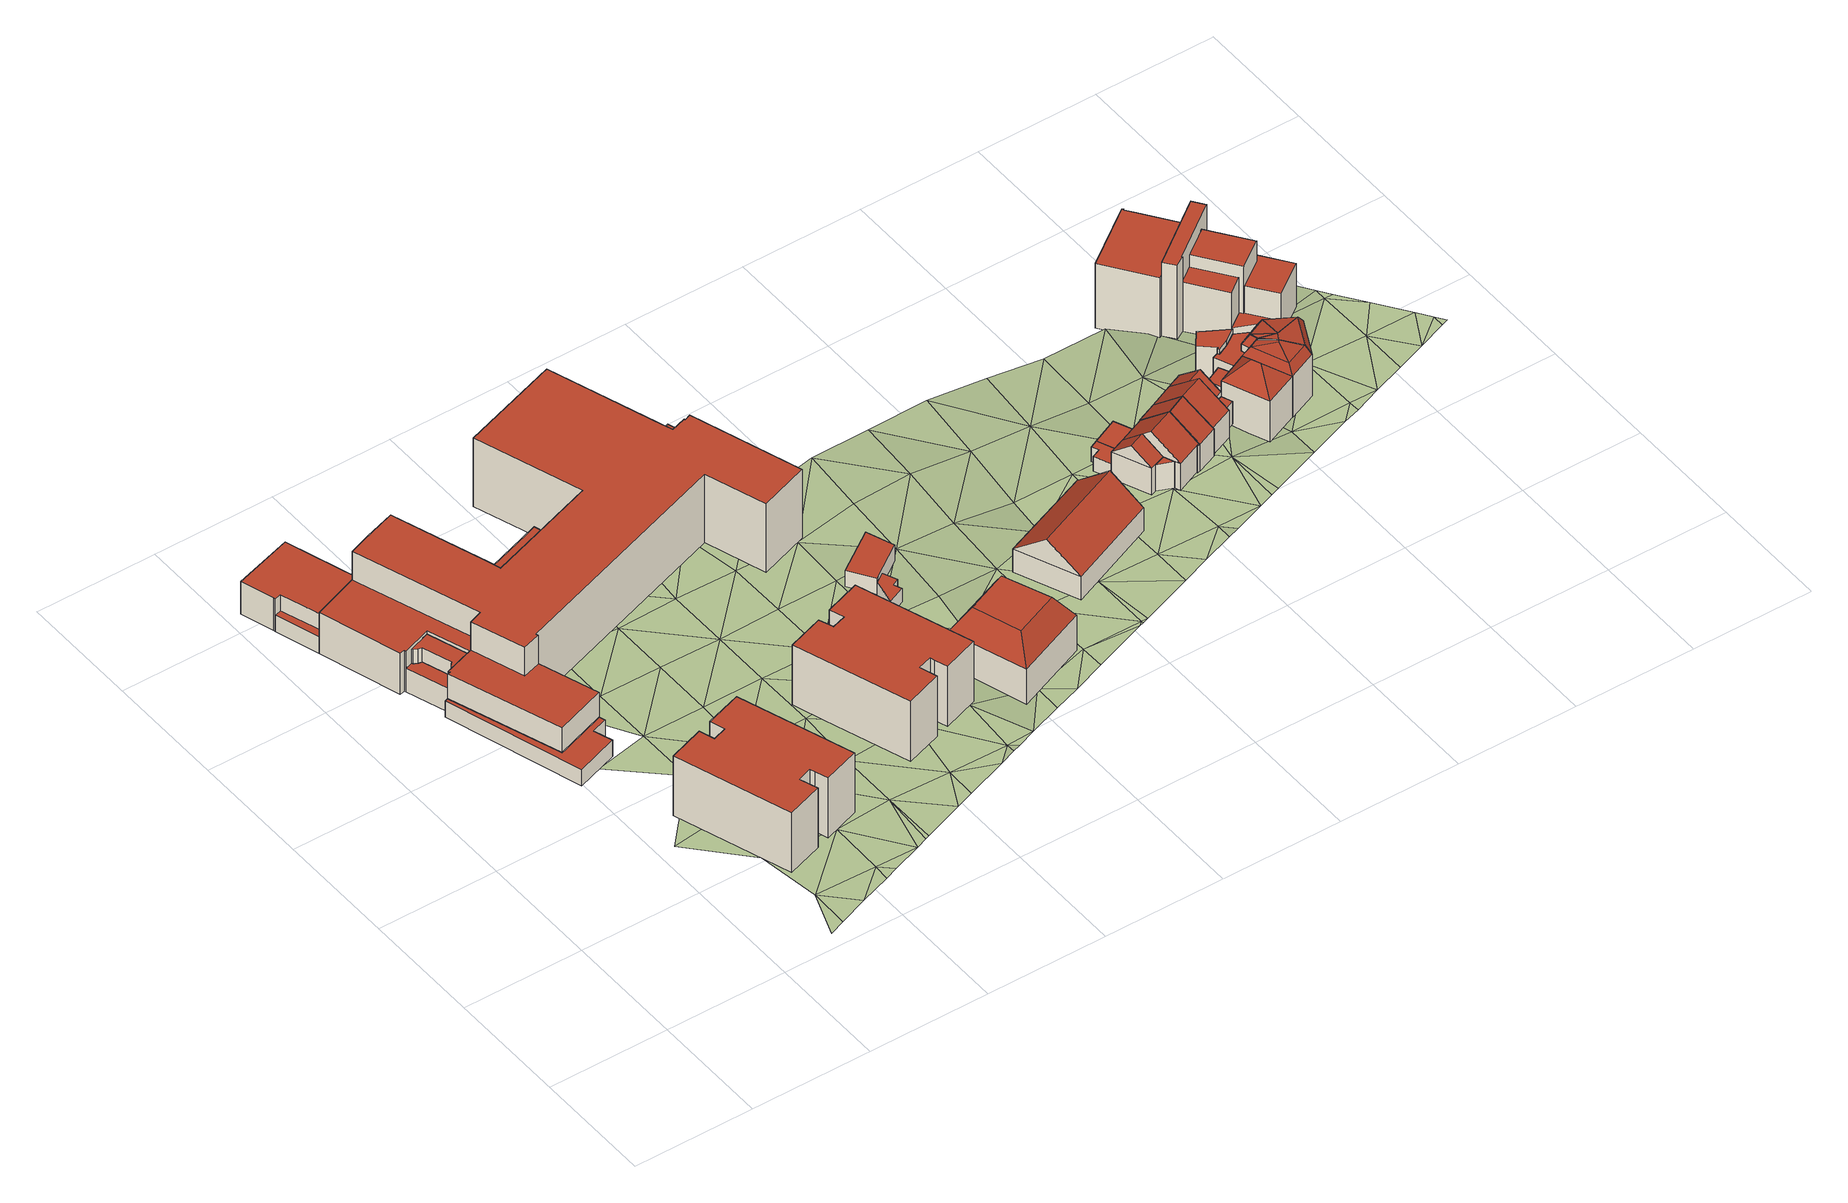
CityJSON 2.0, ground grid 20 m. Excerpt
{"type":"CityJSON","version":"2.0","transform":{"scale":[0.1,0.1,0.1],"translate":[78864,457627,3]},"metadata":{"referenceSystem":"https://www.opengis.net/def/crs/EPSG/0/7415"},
"CityObjects":{
"building1":{"type":"Building","attributes":{"roofType":"1000","RelativeEavesHeight":11.12,"RelativeRidgeHeight":11.12,"AbsoluteEavesHeight":17.28,"AbsoluteRidgeHeight":17.28,"validity":"0"},"geometry":[{"type":"Solid","lod":"2","boundaries":[[[[0,1,2,3]],[[1,4,5,2]],[[4,6,7,5]],[[6,8,9,7]],[[8,10,11,9]],[[10,12,13,11]],[[12,14,15,13]],[[14,16,17,15]],[[16,18,19,17]],[[18,20,21,19]],[[20,22,23,21]],[[22,24,25,23]],[[24,0,3,25]],[[24,22,20,18,16,14,12,10,8,6,4,1,0]],[[3,2,5,7,9,11,13,15,17,19,21,23,25]]]],"semantics":{"surfaces":[{"type":"WallSurface"},{"type":"RoofSurface","Direction":0,"Slope":90},{"type":"GroundSurface"}],"values":[[0,0,0,0,0,0,0,0,0,0,0,0,0,1,2]]}}]},
"building2":{"type":"Building","attributes":{"validity":"0"},"children":["building2-1","building2-2","building2-3","building2-4","building2-5","building2-6","building2-7","building2-8","building2-9","building2-10"]},
"building2-1":{"type":"BuildingPart","attributes":{"roofType":"1000","RelativeEavesHeight":4.4,"RelativeRidgeHeight":4.4,"AbsoluteEavesHeight":10.72,"AbsoluteRidgeHeight":10.72,"validity":"0"},"parents":["building2"],"geometry":[{"type":"Solid","lod":"2","boundaries":[[[[26,27,28,29]],[[27,30,31,28]],[[30,32,33,31]],[[32,34,35,33]],[[34,36,37,35]],[[36,38,39,37]],[[38,40,41,39]],[[40,42,43,41]],[[42,44,45,43]],[[44,26,29,45]],[[44,42,40,38,36,34,32,30,27,26]],[[29,28,31,33,35,37,39,41,43,45]]]],"semantics":{"surfaces":[{"type":"WallSurface"},{"type":"RoofSurface","Direction":180,"Slope":90},{"type":"GroundSurface"}],"values":[[0,0,0,0,0,0,0,0,0,0,1,2]]}}]},
"building2-2":{"type":"BuildingPart","attributes":{"roofType":"1000","RelativeEavesHeight":10.28,"RelativeRidgeHeight":10.28,"AbsoluteEavesHeight":16.72,"AbsoluteRidgeHeight":16.72,"validity":"0"},"parents":["building2"],"geometry":[{"type":"Solid","lod":"2","boundaries":[[[[46,47,48,49]],[[47,50,51,48]],[[50,52,53,51]],[[52,46,49,53]],[[52,50,47,46]],[[49,48,51,53]]]],"semantics":{"surfaces":[{"type":"WallSurface"},{"type":"RoofSurface","Direction":180,"Slope":90},{"type":"GroundSurface"}],"values":[[0,0,0,0,1,2]]}}]},
"building2-3":{"type":"BuildingPart","attributes":{"roofType":"1000","RelativeEavesHeight":12.74,"RelativeRidgeHeight":12.74,"AbsoluteEavesHeight":19.12,"AbsoluteRidgeHeight":19.12,"validity":"0"},"parents":["building2"],"geometry":[{"type":"Solid","lod":"2","boundaries":[[[[54,55,56,57]],[[55,58,59,56]],[[58,60,61,59]],[[60,62,63,61]],[[62,64,65,63]],[[64,66,67,65]],[[66,68,69,67]],[[68,70,48,69]],[[70,71,49,48]],[[71,72,53,49]],[[72,73,74,53]],[[73,75,76,74]],[[75,77,78,76]],[[77,79,80,78]],[[79,81,82,80]],[[81,83,84,82]],[[83,85,86,84]],[[85,87,88,86]],[[87,89,90,88]],[[89,91,92,90]],[[91,93,94,92]],[[93,54,57,94]],[[93,91,89,87,85,83,81,79,77,75,73,72,71,70,68,66,64,62,60,58,55,54]],[[57,56,59,61,63,65,67,69,48,49,53,74,76,78,80,82,84,86,88,90,92,94]]]],"semantics":{"surfaces":[{"type":"WallSurface"},{"type":"RoofSurface","Direction":273.58,"Slope":90},{"type":"GroundSurface"}],"values":[[0,0,0,0,0,0,0,0,0,0,0,0,0,0,0,0,0,0,0,0,0,0,1,2]]}}]},
"building2-4":{"type":"BuildingPart","attributes":{"roofType":"1000","RelativeEavesHeight":6,"RelativeRidgeHeight":6,"AbsoluteEavesHeight":12.32,"AbsoluteRidgeHeight":12.32,"validity":"0"},"parents":["building2"],"geometry":[{"type":"Solid","lod":"2","boundaries":[[[[95,96,97,98]],[[96,99,100,97]],[[99,101,102,100]],[[101,103,104,102]],[[103,105,106,104]],[[105,107,108,106]],[[107,109,110,108]],[[109,95,98,110]],[[109,107,105,103,101,99,96,95]],[[98,97,100,102,104,106,108,110]]]],"semantics":{"surfaces":[{"type":"WallSurface"},{"type":"RoofSurface","Direction":0,"Slope":90},{"type":"GroundSurface"}],"values":[[0,0,0,0,0,0,0,0,1,2]]}}]},
"building2-5":{"type":"BuildingPart","attributes":{"roofType":"1000","RelativeEavesHeight":11.41,"RelativeRidgeHeight":11.41,"AbsoluteEavesHeight":17.82,"AbsoluteRidgeHeight":17.82,"validity":"0"},"parents":["building2"],"geometry":[{"type":"Solid","lod":"2","boundaries":[[[[111,112,113,59]],[[112,114,115,113]],[[114,116,117,115]],[[116,118,63,117]],[[118,119,61,63]],[[119,111,59,61]],[[119,118,116,114,112,111]],[[59,113,115,117,63,61]]]],"semantics":{"surfaces":[{"type":"WallSurface"},{"type":"RoofSurface","Direction":75.96,"Slope":90},{"type":"GroundSurface"}],"values":[[0,0,0,0,0,0,1,2]]}}]},
"building2-6":{"type":"BuildingPart","attributes":{"roofType":"1000","RelativeEavesHeight":6.98,"RelativeRidgeHeight":6.98,"AbsoluteEavesHeight":13.32,"AbsoluteRidgeHeight":13.32,"validity":"0"},"parents":["building2"],"geometry":[{"type":"Solid","lod":"2","boundaries":[[[[120,121,41,43]],[[121,122,39,41]],[[122,123,37,39]],[[123,124,35,37]],[[124,125,33,35]],[[125,126,127,33]],[[126,128,129,127]],[[128,130,29,129]],[[130,131,45,29]],[[131,120,43,45]],[[131,130,128,126,125,124,123,122,121,120]],[[43,41,39,37,35,33,127,129,29,45]]]],"semantics":{"surfaces":[{"type":"WallSurface"},{"type":"RoofSurface","Direction":0,"Slope":90},{"type":"GroundSurface"}],"values":[[0,0,0,0,0,0,0,0,0,0,1,2]]}}]},
"building2-7":{"type":"BuildingPart","attributes":{"roofType":"1000","RelativeEavesHeight":3.02,"RelativeRidgeHeight":3.02,"AbsoluteEavesHeight":9.32,"AbsoluteRidgeHeight":9.32,"validity":"0"},"parents":["building2"],"geometry":[{"type":"Solid","lod":"2","boundaries":[[[[132,133,134,135]],[[133,136,137,134]],[[136,138,139,137]],[[138,140,141,139]],[[140,142,143,141]],[[142,144,145,143]],[[144,146,147,145]],[[146,132,135,147]],[[146,144,142,140,138,136,133,132]],[[135,134,137,139,141,143,145,147]]]],"semantics":{"surfaces":[{"type":"WallSurface"},{"type":"RoofSurface","Direction":0,"Slope":90},{"type":"GroundSurface"}],"values":[[0,0,0,0,0,0,0,0,1,2]]}}]},
"building2-8":{"type":"BuildingPart","attributes":{"roofType":"1000","RelativeEavesHeight":7.61,"RelativeRidgeHeight":7.61,"AbsoluteEavesHeight":13.92,"AbsoluteRidgeHeight":13.92,"validity":"0"},"parents":["building2"],"geometry":[{"type":"Solid","lod":"2","boundaries":[[[[148,149,127,129]],[[149,150,31,127]],[[150,151,152,31]],[[151,153,154,152]],[[153,155,156,154]],[[155,157,158,156]],[[157,159,160,158]],[[159,161,162,160]],[[161,163,164,162]],[[163,165,166,164]],[[165,167,134,166]],[[167,168,135,134]],[[168,169,147,135]],[[169,170,171,147]],[[170,172,28,171]],[[172,148,129,28]],[[172,170,169,168,167,165,163,161,159,157,155,153,151,150,149,148]],[[129,127,31,152,154,156,158,160,162,164,166,134,135,147,171,28]]]],"semantics":{"surfaces":[{"type":"WallSurface"},{"type":"RoofSurface","Direction":90,"Slope":90},{"type":"GroundSurface"}],"values":[[0,0,0,0,0,0,0,0,0,0,0,0,0,0,0,0,1,2]]}}]},
"building2-9":{"type":"BuildingPart","attributes":{"roofType":"1000","RelativeEavesHeight":3,"RelativeRidgeHeight":3,"AbsoluteEavesHeight":9.42,"AbsoluteRidgeHeight":9.42,"validity":"0"},"parents":["building2"],"geometry":[{"type":"Solid","lod":"2","boundaries":[[[[173,174,175,176]],[[174,177,57,175]],[[177,178,179,57]],[[178,173,176,179]],[[178,177,174,173]],[[176,175,57,179]]]],"semantics":{"surfaces":[{"type":"WallSurface"},{"type":"RoofSurface","Direction":0,"Slope":90},{"type":"GroundSurface"}],"values":[[0,0,0,0,1,2]]}}]},
"building2-10":{"type":"BuildingPart","attributes":{"roofType":"1000","RelativeEavesHeight":3.1,"RelativeRidgeHeight":3.1,"AbsoluteEavesHeight":9.42,"AbsoluteRidgeHeight":9.42,"validity":"0"},"parents":["building2"],"geometry":[{"type":"Solid","lod":"2","boundaries":[[[[180,181,97,156]],[[181,182,98,97]],[[182,183,110,98]],[[183,180,156,110]],[[183,182,181,180]],[[156,97,98,110]]]],"semantics":{"surfaces":[{"type":"WallSurface"},{"type":"RoofSurface","Direction":90,"Slope":90},{"type":"GroundSurface"}],"values":[[0,0,0,0,1,2]]}}]},
"building3":{"type":"Building","attributes":{"roofType":"1000","RelativeEavesHeight":11.22,"RelativeRidgeHeight":11.22,"AbsoluteEavesHeight":17.05,"AbsoluteRidgeHeight":17.05,"validity":"0"},"geometry":[{"type":"Solid","lod":"2","boundaries":[[[[184,185,186,187]],[[185,188,189,186]],[[188,190,191,189]],[[190,192,193,191]],[[192,194,195,193]],[[194,196,197,195]],[[196,198,199,197]],[[198,200,201,199]],[[200,202,203,201]],[[202,204,205,203]],[[204,206,207,205]],[[206,208,209,207]],[[208,184,187,209]],[[208,206,204,202,200,198,196,194,192,190,188,185,184]],[[187,186,189,191,193,195,197,199,201,203,205,207,209]]]],"semantics":{"surfaces":[{"type":"WallSurface"},{"type":"RoofSurface","Direction":0,"Slope":90},{"type":"GroundSurface"}],"values":[[0,0,0,0,0,0,0,0,0,0,0,0,0,1,2]]}}]},
"building4":{"type":"Building","attributes":{"roofType":"1000","RelativeEavesHeight":2.49,"RelativeRidgeHeight":2.49,"AbsoluteEavesHeight":8.57,"AbsoluteRidgeHeight":8.57,"validity":"0"},"geometry":[{"type":"Solid","lod":"2","boundaries":[[[[210,211,212,213]],[[211,214,215,212]],[[214,216,217,215]],[[216,218,219,217]],[[218,220,221,219]],[[220,210,213,221]],[[220,218,216,214,211,210]],[[213,212,215,217,219,221]]]],"semantics":{"surfaces":[{"type":"WallSurface"},{"type":"RoofSurface","Direction":0,"Slope":90},{"type":"GroundSurface"}],"values":[[0,0,0,0,0,0,1,2]]}}]},
"building5":{"type":"Building","attributes":{"roofType":"1040","RelativeEavesHeight":6.53,"RelativeRidgeHeight":10.47,"AbsoluteEavesHeight":11.73,"AbsoluteRidgeHeight":15.67,"validity":"0"},"geometry":[{"type":"Solid","lod":"2","boundaries":[[[[222,223,224,225]],[[223,226,227,224]],[[226,228,229,227]],[[228,222,225,229]],[[223,222,230,231]],[[226,223,231,232]],[[228,226,232,233]],[[222,228,233,230]],[[232,231,230,233]],[[225,224,227,229]]]],"semantics":{"surfaces":[{"type":"WallSurface"},{"type":"RoofSurface","Direction":157.94,"Slope":32.04},{"type":"RoofSurface","Direction":251.34,"Slope":31.3},{"type":"RoofSurface","Direction":338.25,"Slope":32.05},{"type":"RoofSurface","Direction":68.31,"Slope":31.35},{"type":"RoofSurface","Direction":0,"Slope":90},{"type":"GroundSurface"}],"values":[[0,0,0,0,1,2,3,4,5,6]]}}]},
"building6":{"type":"Building","attributes":{"roofType":"1000","RelativeEavesHeight":3,"RelativeRidgeHeight":3,"AbsoluteEavesHeight":9.41,"AbsoluteRidgeHeight":9.41,"validity":"0"},"geometry":[{"type":"Solid","lod":"2","boundaries":[[[[234,235,236,237]],[[235,238,239,236]],[[238,240,241,239]],[[240,234,237,241]],[[240,238,235,234]],[[237,236,239,241]]]],"semantics":{"surfaces":[{"type":"WallSurface"},{"type":"RoofSurface","Direction":0,"Slope":90},{"type":"GroundSurface"}],"values":[[0,0,0,0,1,2]]}}]},
"building7":{"type":"Building","attributes":{"roofType":"1030","RelativeEavesHeight":4.33,"RelativeRidgeHeight":8.72,"AbsoluteEavesHeight":9.2,"AbsoluteRidgeHeight":13.59,"validity":"0"},"geometry":[{"type":"Solid","lod":"2","boundaries":[[[[242,243,244,245]],[[243,246,247,244]],[[246,248,249,247]],[[248,242,245,249]],[[246,243,250]],[[242,248,251]],[[243,242,251,250]],[[248,246,250,251]],[[245,244,247,249]]]],"semantics":{"surfaces":[{"type":"WallSurface"},{"type":"RoofSurface","Direction":157.56,"Slope":50.95},{"type":"RoofSurface","Direction":338.04,"Slope":50.95},{"type":"GroundSurface"}],"values":[[0,0,0,0,0,0,1,2,3]]}}]},
"building8":{"type":"Building","attributes":{"validity":"0"},"children":["building8-1","building8-2","building8-3","building8-4","building8-5","building8-6","building8-7"]},
"building8-1":{"type":"BuildingPart","attributes":{"roofType":"1010","RelativeEavesHeight":6.86,"RelativeRidgeHeight":8.78,"AbsoluteEavesHeight":11.7,"AbsoluteRidgeHeight":13.62,"validity":"0"},"parents":["building8"],"geometry":[{"type":"Solid","lod":"2","boundaries":[[[[252,253,254,255]],[[253,256,257,254]],[[256,258,259,257]],[[258,252,255,259]],[[258,256,253,252]],[[255,254,257,259]]]],"semantics":{"surfaces":[{"type":"WallSurface"},{"type":"RoofSurface","Direction":156.77,"Slope":52.13},{"type":"GroundSurface"}],"values":[[0,0,0,0,1,2]]}}]},
"building8-2":{"type":"BuildingPart","attributes":{"roofType":"1000","RelativeEavesHeight":4.9,"RelativeRidgeHeight":4.9,"AbsoluteEavesHeight":9.78,"AbsoluteRidgeHeight":9.78,"validity":"0"},"parents":["building8"],"geometry":[{"type":"Solid","lod":"2","boundaries":[[[[260,261,262,263]],[[261,264,265,262]],[[264,260,263,265]],[[264,261,260]],[[263,262,265]]]],"semantics":{"surfaces":[{"type":"WallSurface"},{"type":"RoofSurface","Direction":0,"Slope":90},{"type":"GroundSurface"}],"values":[[0,0,0,1,2]]}}]},
"building8-3":{"type":"BuildingPart","attributes":{"roofType":"1030","RelativeEavesHeight":4.92,"RelativeRidgeHeight":8.77,"AbsoluteEavesHeight":9.78,"AbsoluteRidgeHeight":13.62,"validity":"0"},"parents":["building8"],"geometry":[{"type":"Solid","lod":"2","boundaries":[[[[266,267,268,269]],[[267,270,271,268]],[[270,272,273,271]],[[272,266,269,273]],[[270,267,258]],[[266,272,274]],[[267,266,274,258]],[[272,270,258,274]],[[269,268,271,273]]]],"semantics":{"surfaces":[{"type":"WallSurface"},{"type":"RoofSurface","Direction":337.51,"Slope":50.65},{"type":"RoofSurface","Direction":157.46,"Slope":50.65},{"type":"GroundSurface"}],"values":[[0,0,0,0,0,0,1,2,3]]}}]},
"building8-4":{"type":"BuildingPart","attributes":{"roofType":"1000","RelativeEavesHeight":4.92,"RelativeRidgeHeight":4.92,"AbsoluteEavesHeight":9.78,"AbsoluteRidgeHeight":9.78,"validity":"0"},"parents":["building8"],"geometry":[{"type":"Solid","lod":"2","boundaries":[[[[270,256,275,271]],[[256,276,277,275]],[[276,278,279,277]],[[278,270,271,279]],[[278,276,256,270]],[[271,275,277,279]]]],"semantics":{"surfaces":[{"type":"WallSurface"},{"type":"RoofSurface","Direction":0,"Slope":90},{"type":"GroundSurface"}],"values":[[0,0,0,0,1,2]]}}]},
"building8-5":{"type":"BuildingPart","attributes":{"roofType":"1000","RelativeEavesHeight":2.69,"RelativeRidgeHeight":2.69,"AbsoluteEavesHeight":7.58,"AbsoluteRidgeHeight":7.58,"validity":"0"},"parents":["building8"],"geometry":[{"type":"Solid","lod":"2","boundaries":[[[[280,281,282,283]],[[281,284,285,282]],[[284,286,287,285]],[[286,288,269,287]],[[288,289,290,269]],[[289,280,283,290]],[[289,288,286,284,281,280]],[[283,282,285,287,269,290]]]],"semantics":{"surfaces":[{"type":"WallSurface"},{"type":"RoofSurface","Direction":0,"Slope":90},{"type":"GroundSurface"}],"values":[[0,0,0,0,0,0,1,2]]}}]},
"building8-6":{"type":"BuildingPart","attributes":{"roofType":"1030","RelativeEavesHeight":4.89,"RelativeRidgeHeight":7.63,"AbsoluteEavesHeight":9.78,"AbsoluteRidgeHeight":12.52,"validity":"0"},"parents":["building8"],"geometry":[{"type":"Solid","lod":"2","boundaries":[[[[260,291,292,263]],[[291,293,290,292]],[[293,266,269,290]],[[266,260,263,269]],[[293,291,294]],[[260,266,295]],[[291,260,295,294]],[[266,293,294,295]],[[263,292,290,269]]]],"semantics":{"surfaces":[{"type":"WallSurface"},{"type":"RoofSurface","Direction":158.18,"Slope":50.02},{"type":"RoofSurface","Direction":337.75,"Slope":50.02},{"type":"GroundSurface"}],"values":[[0,0,0,0,0,0,1,2,3]]}}]},
"building8-7":{"type":"BuildingPart","attributes":{"roofType":"1000","RelativeEavesHeight":2.66,"RelativeRidgeHeight":2.66,"AbsoluteEavesHeight":7.58,"AbsoluteRidgeHeight":7.58,"validity":"0"},"parents":["building8"],"geometry":[{"type":"Solid","lod":"2","boundaries":[[[[286,296,297,287]],[[296,298,268,297]],[[298,288,269,268]],[[288,286,287,269]],[[288,298,296,286]],[[287,297,268,269]]]],"semantics":{"surfaces":[{"type":"WallSurface"},{"type":"RoofSurface","Direction":0,"Slope":90},{"type":"GroundSurface"}],"values":[[0,0,0,0,1,2]]}}]},
"building9":{"type":"Building","attributes":{"validity":"0"},"children":["building9-1","building9-2","building9-3","building9-4"]},
"building9-1":{"type":"BuildingPart","attributes":{"roofType":"1030","RelativeEavesHeight":4.93,"RelativeRidgeHeight":8.78,"AbsoluteEavesHeight":9.78,"AbsoluteRidgeHeight":13.62,"validity":"0"},"parents":["building9"],"geometry":[{"type":"Solid","lod":"2","boundaries":[[[[299,300,301,302]],[[300,303,304,301]],[[303,305,306,304]],[[305,299,302,306]],[[303,300,252]],[[299,305,307]],[[300,299,307,252]],[[305,303,252,307]],[[302,301,304,306]]]],"semantics":{"surfaces":[{"type":"WallSurface"},{"type":"RoofSurface","Direction":157.51,"Slope":51.19},{"type":"RoofSurface","Direction":337.02,"Slope":51.19},{"type":"GroundSurface"}],"values":[[0,0,0,0,0,0,1,2,3]]}}]},
"building9-2":{"type":"BuildingPart","attributes":{"roofType":"1010","RelativeEavesHeight":6.79,"RelativeRidgeHeight":8.72,"AbsoluteEavesHeight":11.7,"AbsoluteRidgeHeight":13.62,"validity":"0"},"parents":["building9"],"geometry":[{"type":"Solid","lod":"2","boundaries":[[[[252,258,308,309]],[[258,310,311,308]],[[310,303,312,311]],[[303,252,309,312]],[[303,310,258,252]],[[309,308,311,312]]]],"semantics":{"surfaces":[{"type":"WallSurface"},{"type":"RoofSurface","Direction":336.52,"Slope":51.2},{"type":"GroundSurface"}],"values":[[0,0,0,0,1,2]]}}]},
"building9-3":{"type":"BuildingPart","attributes":{"roofType":"1000","RelativeEavesHeight":4.17,"RelativeRidgeHeight":4.17,"AbsoluteEavesHeight":8.97,"AbsoluteRidgeHeight":8.97,"validity":"0"},"parents":["building9"],"geometry":[{"type":"Solid","lod":"2","boundaries":[[[[313,314,315,316]],[[314,317,318,315]],[[317,319,320,318]],[[319,313,316,320]],[[319,317,314,313]],[[316,315,318,320]]]],"semantics":{"surfaces":[{"type":"WallSurface"},{"type":"RoofSurface","Direction":212.16,"Slope":90},{"type":"GroundSurface"}],"values":[[0,0,0,0,1,2]]}}]},
"building9-4":{"type":"BuildingPart","attributes":{"roofType":"1030","RelativeEavesHeight":4.89,"RelativeRidgeHeight":7.53,"AbsoluteEavesHeight":9.78,"AbsoluteRidgeHeight":12.42,"validity":"0"},"parents":["building9"],"geometry":[{"type":"Solid","lod":"2","boundaries":[[[[305,321,322,323]],[[321,324,325,322]],[[324,326,327,325]],[[326,305,323,327]],[[324,321,328]],[[305,326,329]],[[321,305,329,328]],[[326,324,328,329]],[[323,322,325,327]]]],"semantics":{"surfaces":[{"type":"WallSurface"},{"type":"RoofSurface","Direction":336.74,"Slope":51.87},{"type":"RoofSurface","Direction":156.65,"Slope":51.87},{"type":"GroundSurface"}],"values":[[0,0,0,0,0,0,1,2,3]]}}]},
"building10":{"type":"Building","attributes":{"validity":"0"},"children":["building10-1","building10-2"]},
"building10-1":{"type":"BuildingPart","attributes":{"roofType":"1040","RelativeEavesHeight":7.59,"RelativeRidgeHeight":10.82,"AbsoluteEavesHeight":11.88,"AbsoluteRidgeHeight":15.11,"validity":"0"},"parents":["building10"],"geometry":[{"type":"Solid","lod":"2","boundaries":[[[[330,331,332,333]],[[331,334,335,332]],[[334,336,337,335]],[[336,330,333,337]],[[334,331,338]],[[330,336,339]],[[331,330,339,338]],[[336,334,338,339]],[[333,332,335,337]]]],"semantics":{"surfaces":[{"type":"WallSurface"},{"type":"RoofSurface","Direction":157.43,"Slope":45},{"type":"RoofSurface","Direction":335.67,"Slope":44.98},{"type":"RoofSurface","Direction":67.06,"Slope":42.35},{"type":"RoofSurface","Direction":247.94,"Slope":42.34},{"type":"GroundSurface"}],"values":[[0,0,0,0,1,2,3,4,5]]}}]},
"building10-2":{"type":"BuildingPart","attributes":{"roofType":"1000","RelativeEavesHeight":5.98,"RelativeRidgeHeight":5.98,"AbsoluteEavesHeight":10.79,"AbsoluteRidgeHeight":10.79,"validity":"0"},"parents":["building10"],"geometry":[{"type":"Solid","lod":"2","boundaries":[[[[340,341,342,316]],[[341,343,344,342]],[[343,345,346,344]],[[345,340,316,346]],[[345,343,341,340]],[[316,342,344,346]]]],"semantics":{"surfaces":[{"type":"WallSurface"},{"type":"RoofSurface","Direction":301.19,"Slope":90},{"type":"GroundSurface"}],"values":[[0,0,0,0,1,2]]}}]},
"building11":{"type":"Building","attributes":{"validity":"0"},"children":["building11-1","building11-2","building11-3","building11-4","building11-5","building11-6","building11-7","building11-8","building11-9","building11-10","building11-11","building11-12","building11-13","building11-14"]},
"building11-1":{"type":"BuildingPart","attributes":{"roofType":"1000","RelativeEavesHeight":6.01,"RelativeRidgeHeight":6.01,"AbsoluteEavesHeight":10.65,"AbsoluteRidgeHeight":10.65,"validity":"0"},"parents":["building11"],"geometry":[{"type":"Solid","lod":"2","boundaries":[[[[347,348,349,350]],[[348,351,352,349]],[[351,353,354,352]],[[353,355,356,354]],[[355,357,358,356]],[[357,359,360,358]],[[359,361,362,360]],[[361,363,364,362]],[[363,365,366,364]],[[365,367,368,366]],[[367,347,350,368]],[[367,365,363,361,359,357,355,353,351,348,347]],[[350,349,352,354,356,358,360,362,364,366,368]]]],"semantics":{"surfaces":[{"type":"WallSurface"},{"type":"RoofSurface","Direction":0,"Slope":90},{"type":"GroundSurface"}],"values":[[0,0,0,0,0,0,0,0,0,0,0,1,2]]}}]},
"building11-2":{"type":"BuildingPart","attributes":{"roofType":"1000","RelativeEavesHeight":6.59,"RelativeRidgeHeight":6.59,"AbsoluteEavesHeight":11.46,"AbsoluteRidgeHeight":11.46,"validity":"0"},"parents":["building11"],"geometry":[{"type":"Solid","lod":"2","boundaries":[[[[369,370,371,372]],[[370,373,374,371]],[[373,375,376,374]],[[375,377,378,376]],[[377,379,380,378]],[[379,381,382,380]],[[381,383,384,382]],[[383,369,372,384]],[[383,381,379,377,375,373,370,369]],[[372,371,374,376,378,380,382,384]]]],"semantics":{"surfaces":[{"type":"WallSurface"},{"type":"RoofSurface","Direction":0,"Slope":90},{"type":"GroundSurface"}],"values":[[0,0,0,0,0,0,0,0,1,2]]}}]},
"building11-3":{"type":"BuildingPart","attributes":{"roofType":"1010","RelativeEavesHeight":8.34,"RelativeRidgeHeight":8.86,"AbsoluteEavesHeight":12.93,"AbsoluteRidgeHeight":13.46,"validity":"0"},"parents":["building11"],"geometry":[{"type":"Solid","lod":"2","boundaries":[[[[385,386,387,358]],[[386,388,389,387]],[[388,385,358,389]],[[388,386,385]],[[358,387,389]]]],"semantics":{"surfaces":[{"type":"WallSurface"},{"type":"RoofSurface","Direction":332.68,"Slope":32.08},{"type":"GroundSurface"}],"values":[[0,0,0,1,2]]}}]},
"building11-4":{"type":"BuildingPart","attributes":{"roofType":"1010","RelativeEavesHeight":8.08,"RelativeRidgeHeight":8.86,"AbsoluteEavesHeight":12.67,"AbsoluteRidgeHeight":13.46,"validity":"0"},"parents":["building11"],"geometry":[{"type":"Solid","lod":"2","boundaries":[[[[390,386,387,391]],[[386,385,358,387]],[[385,392,356,358]],[[392,390,391,356]],[[392,385,386,390]],[[391,387,358,356]]]],"semantics":{"surfaces":[{"type":"WallSurface"},{"type":"RoofSurface","Direction":249.59,"Slope":27.94},{"type":"GroundSurface"}],"values":[[0,0,0,0,1,2]]}}]},
"building11-5":{"type":"BuildingPart","attributes":{"roofType":"1010","RelativeEavesHeight":8.08,"RelativeRidgeHeight":8.87,"AbsoluteEavesHeight":12.67,"AbsoluteRidgeHeight":13.46,"validity":"0"},"parents":["building11"],"geometry":[{"type":"Solid","lod":"2","boundaries":[[[[392,393,354,356]],[[393,394,395,354]],[[394,390,391,395]],[[390,392,356,391]],[[390,394,393,392]],[[356,354,395,391]]]],"semantics":{"surfaces":[{"type":"WallSurface"},{"type":"RoofSurface","Direction":334.82,"Slope":30.95},{"type":"GroundSurface"}],"values":[[0,0,0,0,1,2]]}}]},
"building11-6":{"type":"BuildingPart","attributes":{"roofType":"1010","RelativeEavesHeight":9.22,"RelativeRidgeHeight":9.57,"AbsoluteEavesHeight":13.63,"AbsoluteRidgeHeight":13.98,"validity":"0"},"parents":["building11"],"geometry":[{"type":"Solid","lod":"2","boundaries":[[[[388,386,396,397]],[[386,398,399,396]],[[398,388,397,399]],[[398,386,388]],[[397,396,399]]]],"semantics":{"surfaces":[{"type":"WallSurface"},{"type":"RoofSurface","Direction":332.68,"Slope":79.85},{"type":"GroundSurface"}],"values":[[0,0,0,1,2]]}}]},
"building11-7":{"type":"BuildingPart","attributes":{"roofType":"1010","RelativeEavesHeight":9.5,"RelativeRidgeHeight":9.76,"AbsoluteEavesHeight":13.72,"AbsoluteRidgeHeight":13.98,"validity":"0"},"parents":["building11"],"geometry":[{"type":"Solid","lod":"2","boundaries":[[[[398,400,401,402]],[[400,403,404,401]],[[403,405,406,404]],[[405,398,402,406]],[[405,403,400,398]],[[402,401,404,406]]]],"semantics":{"surfaces":[{"type":"WallSurface"},{"type":"RoofSurface","Direction":116.8,"Slope":81.38},{"type":"GroundSurface"}],"values":[[0,0,0,0,1,2]]}}]},
"building11-8":{"type":"BuildingPart","attributes":{"roofType":"1010","RelativeEavesHeight":9.21,"RelativeRidgeHeight":9.55,"AbsoluteEavesHeight":13.63,"AbsoluteRidgeHeight":13.98,"validity":"0"},"parents":["building11"],"geometry":[{"type":"Solid","lod":"2","boundaries":[[[[386,390,407,396]],[[390,400,408,407]],[[400,386,396,408]],[[400,390,386]],[[396,407,408]]]],"semantics":{"surfaces":[{"type":"WallSurface"},{"type":"RoofSurface","Direction":249.52,"Slope":74.37},{"type":"GroundSurface"}],"values":[[0,0,0,1,2]]}}]},
"building11-9":{"type":"BuildingPart","attributes":{"roofType":"1010","RelativeEavesHeight":9.39,"RelativeRidgeHeight":9.57,"AbsoluteEavesHeight":13.8,"AbsoluteRidgeHeight":13.98,"validity":"0"},"parents":["building11"],"geometry":[{"type":"Solid","lod":"2","boundaries":[[[[400,398,399,408]],[[398,386,396,399]],[[386,400,408,396]],[[386,398,400]],[[408,399,396]]]],"semantics":{"surfaces":[{"type":"WallSurface"},{"type":"RoofSurface","Direction":297.07,"Slope":78.92},{"type":"GroundSurface"}],"values":[[0,0,0,1,2]]}}]},
"building11-10":{"type":"BuildingPart","attributes":{"roofType":"1010","RelativeEavesHeight":9.38,"RelativeRidgeHeight":9.73,"AbsoluteEavesHeight":13.63,"AbsoluteRidgeHeight":13.98,"validity":"0"},"parents":["building11"],"geometry":[{"type":"Solid","lod":"2","boundaries":[[[[400,394,409,401]],[[394,403,404,409]],[[403,400,401,404]],[[403,394,400]],[[401,409,404]]]],"semantics":{"surfaces":[{"type":"WallSurface"},{"type":"RoofSurface","Direction":28.85,"Slope":81.56},{"type":"GroundSurface"}],"values":[[0,0,0,1,2]]}}]},
"building11-11":{"type":"BuildingPart","attributes":{"roofType":"1010","RelativeEavesHeight":9.21,"RelativeRidgeHeight":9.55,"AbsoluteEavesHeight":13.63,"AbsoluteRidgeHeight":13.98,"validity":"0"},"parents":["building11"],"geometry":[{"type":"Solid","lod":"2","boundaries":[[[[400,390,407,408]],[[390,394,410,407]],[[394,400,408,410]],[[394,390,400]],[[408,407,410]]]],"semantics":{"surfaces":[{"type":"WallSurface"},{"type":"RoofSurface","Direction":334.89,"Slope":81.35},{"type":"GroundSurface"}],"values":[[0,0,0,1,2]]}}]},
"building11-12":{"type":"BuildingPart","attributes":{"roofType":"1010","RelativeEavesHeight":8.48,"RelativeRidgeHeight":9.27,"AbsoluteEavesHeight":12.67,"AbsoluteRidgeHeight":13.46,"validity":"0"},"parents":["building11"],"geometry":[{"type":"Solid","lod":"2","boundaries":[[[[393,411,412,413]],[[411,403,404,412]],[[403,394,409,404]],[[394,393,413,409]],[[394,403,411,393]],[[413,412,404,409]]]],"semantics":{"surfaces":[{"type":"WallSurface"},{"type":"RoofSurface","Direction":28.55,"Slope":29.5},{"type":"GroundSurface"}],"values":[[0,0,0,0,1,2]]}}]},
"building11-13":{"type":"BuildingPart","attributes":{"roofType":"1010","RelativeEavesHeight":8.48,"RelativeRidgeHeight":9.27,"AbsoluteEavesHeight":12.67,"AbsoluteRidgeHeight":13.46,"validity":"0"},"parents":["building11"],"geometry":[{"type":"Solid","lod":"2","boundaries":[[[[411,414,415,412]],[[414,405,406,415]],[[405,403,404,406]],[[403,411,412,404]],[[403,405,414,411]],[[412,415,406,404]]]],"semantics":{"surfaces":[{"type":"WallSurface"},{"type":"RoofSurface","Direction":116.33,"Slope":29.82},{"type":"GroundSurface"}],"values":[[0,0,0,0,1,2]]}}]},
"building11-14":{"type":"BuildingPart","attributes":{"roofType":"9999","RelativeEavesHeight":7.68,"RelativeRidgeHeight":9.78,"AbsoluteEavesHeight":11.88,"AbsoluteRidgeHeight":13.98,"validity":"0"},"parents":["building11"],"geometry":[{"type":"Solid","lod":"2","boundaries":[[[[414,331,416,415]],[[331,330,417,416]],[[330,385,418,417]],[[385,414,415,418]],[[414,385,388,398,405]],[[331,414,405,419]],[[330,331,419,420]],[[385,330,420,388]],[[419,405,398,421]],[[420,419,421]],[[388,420,421,398]],[[415,416,417,418]]]],"semantics":{"surfaces":[{"type":"WallSurface"},{"type":"RoofSurface","Direction":157.29,"Slope":30.09},{"type":"RoofSurface","Direction":247.27,"Slope":24.17},{"type":"RoofSurface","Direction":337.11,"Slope":31.37},{"type":"RoofSurface","Direction":153.85,"Slope":80.75},{"type":"RoofSurface","Direction":247.64,"Slope":78.16},{"type":"RoofSurface","Direction":329.59,"Slope":80.66},{"type":"GroundSurface"}],"values":[[0,0,0,0,0,1,2,3,4,5,6,7]]}}]},
"building12":{"type":"Building","attributes":{"validity":"0"},"children":["building12-1","building12-2","building12-3","building12-4","building12-5","building12-6","building12-7"]},
"building12-1":{"type":"BuildingPart","attributes":{"roofType":"1000","RelativeEavesHeight":14.52,"RelativeRidgeHeight":14.52,"AbsoluteEavesHeight":18.25,"AbsoluteRidgeHeight":18.25,"validity":"0"},"parents":["building12"],"geometry":[{"type":"Solid","lod":"2","boundaries":[[[[422,423,424,425]],[[423,426,427,424]],[[426,428,429,427]],[[428,430,431,429]],[[430,432,433,431]],[[432,422,425,433]],[[432,430,428,426,423,422]],[[425,424,427,429,431,433]]]],"semantics":{"surfaces":[{"type":"WallSurface"},{"type":"RoofSurface","Direction":0,"Slope":90},{"type":"GroundSurface"}],"values":[[0,0,0,0,0,0,1,2]]}}]},
"building12-2":{"type":"BuildingPart","attributes":{"roofType":"1000","RelativeEavesHeight":8.75,"RelativeRidgeHeight":8.75,"AbsoluteEavesHeight":15.72,"AbsoluteRidgeHeight":15.72,"validity":"0"},"parents":["building12"],"geometry":[{"type":"Solid","lod":"2","boundaries":[[[[434,435,436,437]],[[435,438,439,436]],[[438,440,441,439]],[[440,434,437,441]],[[440,438,435,434]],[[437,436,439,441]]]],"semantics":{"surfaces":[{"type":"WallSurface"},{"type":"RoofSurface","Direction":0,"Slope":90},{"type":"GroundSurface"}],"values":[[0,0,0,0,1,2]]}}]},
"building12-3":{"type":"BuildingPart","attributes":{"roofType":"1000","RelativeEavesHeight":9.63,"RelativeRidgeHeight":9.63,"AbsoluteEavesHeight":13.46,"AbsoluteRidgeHeight":13.46,"validity":"0"},"parents":["building12"],"geometry":[{"type":"Solid","lod":"2","boundaries":[[[[442,443,444,445]],[[443,446,447,444]],[[446,448,449,447]],[[448,442,445,449]],[[448,446,443,442]],[[445,444,447,449]]]],"semantics":{"surfaces":[{"type":"WallSurface"},{"type":"RoofSurface","Direction":0,"Slope":90},{"type":"GroundSurface"}],"values":[[0,0,0,0,1,2]]}}]},
"building12-4":{"type":"BuildingPart","attributes":{"roofType":"1000","RelativeEavesHeight":12,"RelativeRidgeHeight":12,"AbsoluteEavesHeight":15.7,"AbsoluteRidgeHeight":15.7,"validity":"0"},"parents":["building12"],"geometry":[{"type":"Solid","lod":"2","boundaries":[[[[450,451,452,429]],[[451,453,454,452]],[[453,455,456,454]],[[455,457,458,456]],[[457,459,460,458]],[[459,461,462,460]],[[461,463,464,462]],[[463,465,466,464]],[[465,450,429,466]],[[465,463,461,459,457,455,453,451,450]],[[429,452,454,456,458,460,462,464,466]]]],"semantics":{"surfaces":[{"type":"WallSurface"},{"type":"RoofSurface","Direction":0,"Slope":90},{"type":"GroundSurface"}],"values":[[0,0,0,0,0,0,0,0,0,1,2]]}}]},
"building12-5":{"type":"BuildingPart","attributes":{"roofType":"1000","RelativeEavesHeight":9.6,"RelativeRidgeHeight":9.6,"AbsoluteEavesHeight":13.3,"AbsoluteRidgeHeight":13.3,"validity":"0"},"parents":["building12"],"geometry":[{"type":"Solid","lod":"2","boundaries":[[[[467,468,469,464]],[[468,470,471,469]],[[470,472,466,471]],[[472,467,464,466]],[[472,470,468,467]],[[464,469,471,466]]]],"semantics":{"surfaces":[{"type":"WallSurface"},{"type":"RoofSurface","Direction":0,"Slope":90},{"type":"GroundSurface"}],"values":[[0,0,0,0,1,2]]}}]},
"building12-6":{"type":"BuildingPart","attributes":{"roofType":"1000","RelativeEavesHeight":8.04,"RelativeRidgeHeight":8.04,"AbsoluteEavesHeight":11.96,"AbsoluteRidgeHeight":11.96,"validity":"0"},"parents":["building12"],"geometry":[{"type":"Solid","lod":"2","boundaries":[[[[473,474,475,476]],[[474,477,478,475]],[[477,479,480,478]],[[479,473,476,480]],[[479,477,474,473]],[[476,475,478,480]]]],"semantics":{"surfaces":[{"type":"WallSurface"},{"type":"RoofSurface","Direction":0,"Slope":90},{"type":"GroundSurface"}],"values":[[0,0,0,0,1,2]]}}]},
"building12-7":{"type":"BuildingPart","attributes":{"roofType":"1000","RelativeEavesHeight":2.8,"RelativeRidgeHeight":2.8,"AbsoluteEavesHeight":6.96,"AbsoluteRidgeHeight":6.96,"validity":"0"},"parents":["building12"],"geometry":[{"type":"Solid","lod":"2","boundaries":[[[[481,482,483,484]],[[482,485,486,483]],[[485,481,484,486]],[[485,482,481]],[[484,483,486]]]],"semantics":{"surfaces":[{"type":"WallSurface"},{"type":"RoofSurface","Direction":0,"Slope":90},{"type":"GroundSurface"}],"values":[[0,0,0,1,2]]}}]},
"terrain1":{"type":"TINRelief","attributes":{"validity":"0"},"geometry":[{"type":"CompositeSurface","lod":"2","boundaries":[[[487,488,489]],[[490,489,488]],[[491,492,493]],[[489,490,494]],[[492,489,495]],[[491,493,496]],[[490,497,494]],[[498,496,499]],[[489,494,495]],[[493,492,495]],[[500,494,497]],[[501,499,502]],[[496,493,503]],[[494,500,504]],[[499,496,503]],[[493,495,505]],[[495,494,504]],[[501,502,506]],[[493,505,503]],[[507,506,508]],[[502,499,509]],[[499,503,510]],[[505,495,511]],[[504,511,495]],[[499,510,509]],[[504,512,511]],[[506,502,513]],[[512,514,511]],[[503,505,515]],[[505,511,516]],[[502,509,513]],[[508,506,517]],[[518,511,514]],[[505,516,515]],[[510,503,519]],[[506,513,517]],[[503,515,519]],[[516,511,520]],[[509,510,521]],[[511,518,520]],[[513,509,521]],[[510,519,521]],[[518,522,520]],[[515,516,523]],[[516,520,523]],[[517,513,524]],[[519,515,525]],[[513,521,524]],[[526,520,522]],[[515,523,525]],[[521,519,527]],[[517,524,528]],[[523,520,529]],[[519,525,527]],[[526,529,520]],[[524,521,530]],[[521,527,531]],[[526,532,529]],[[525,523,533]],[[523,529,534]],[[521,531,530]],[[528,524,535]],[[536,529,532]],[[523,534,533]],[[527,525,537]],[[529,536,538]],[[524,530,535]],[[534,529,538]],[[525,533,537]],[[531,527,539]],[[538,540,534]],[[527,537,539]],[[530,531,541]],[[533,534,542]],[[538,543,540]],[[535,530,544]],[[531,539,541]],[[537,533,542]],[[534,540,542]],[[530,541,544]],[[545,540,543]],[[539,537,546]],[[537,542,547]],[[541,539,546]],[[537,547,546]],[[540,545,548]],[[542,540,549]],[[545,550,548]],[[540,548,549]],[[544,541,551]],[[541,546,552]],[[547,542,553]],[[541,552,551]],[[546,547,553]],[[542,549,553]],[[554,548,550]],[[552,546,555]],[[549,548,556]],[[546,553,557]],[[551,552,555]],[[554,556,548]],[[546,557,555]],[[553,549,558]],[[549,556,558]],[[554,559,556]],[[560,556,559]],[[557,553,561]],[[551,555,562]],[[558,556,560]],[[553,558,561]],[[555,557,563]],[[557,561,564]],[[560,565,558]],[[562,555,563]],[[557,564,563]],[[561,558,566]],[[558,565,567]],[[562,563,568]],[[558,567,566]],[[564,561,569]],[[570,567,565]],[[561,566,569]],[[563,564,571]],[[568,563,571]],[[564,569,571]],[[567,570,572]],[[566,567,573]],[[569,566,573]],[[567,572,573]],[[570,574,572]],[[568,571,575]],[[576,572,574]],[[571,569,577]],[[569,573,577]],[[572,576,578]],[[573,572,578]],[[575,571,579]],[[571,577,580]],[[571,580,579]],[[577,573,581]],[[578,581,573]],[[578,582,581]],[[580,577,583]],[[584,581,582]],[[577,581,585]],[[577,585,583]],[[579,580,586]],[[584,587,581]],[[580,583,586]],[[585,581,588]],[[581,587,589]],[[583,585,588]],[[581,589,588]],[[586,583,590]],[[583,588,591]],[[583,591,590]],[[592,589,587]],[[588,589,593]],[[592,594,589]],[[591,588,593]],[[589,594,593]],[[592,595,594]],[[590,591,596]],[[591,593,597]],[[598,594,595]],[[593,594,598]],[[591,597,596]],[[598,599,593]],[[597,593,600]],[[596,597,601]],[[598,602,599]],[[593,599,600]],[[597,603,601]],[[597,600,603]],[[604,599,602]],[[600,599,605]],[[603,600,606]],[[604,607,599]],[[600,605,606]],[[599,607,605]],[[604,608,607]],[[609,608,604]],[[610,608,609]]]}]}
},
"vertices":[
[454,185,143],[394,165,143],[394,165,32],[454,185,32],[387,186,143],[387,186,32],[384,194,143],[384,194,32],[361,186,143],[361,186,32],[371,157,143],[371,157,32],[312,137,143],[312,137,32],[248,327,143],[248,327,32],[307,347,143],[307,347,32],[315,322,143],[315,322,32],[338,330,143],[338,330,32],[330,354,143],[330,354,32],[390,374,143],[390,374,32],
[133,683,77],[121,679,77],[121,679,33],[133,683,33],[98,746,77],[98,746,33],[110,751,77],[110,751,33],[112,748,77],[112,748,33],[118,745,77],[118,745,33],[124,744,77],[124,744,33],[140,697,77],[140,697,33],[136,693,77],[136,693,33],[133,688,77],[133,688,33],
[628,851,137],[619,876,137],[619,876,34],[628,851,34],[644,885,137],[644,885,34],[653,859,137],[653,859,34],
[160,921,161],[211,938,161],[211,938,34],[160,921,34],[264,780,161],[264,780,34],[270,761,161],[270,761,34],[371,795,161],[371,795,34],[454,823,161],[454,823,34],[395,998,161],[395,998,34],[560,1053,161],[560,1053,34],[619,876,161],[628,851,161],[653,859,161],[653,857,161],[653,857,34],[664,861,161],[664,861,34],[724,680,161],[724,680,34],[642,652,161],[642,652,34],[609,751,161],[609,751,34],[230,623,161],[230,623,34],[231,619,161],[231,619,34],[201,610,161],[201,610,34],[172,696,161],[172,696,34],[194,704,161],[194,704,34],[124,908,161],[124,908,34],
[36,955,93],[25,952,93],[25,952,33],[36,955,33],[25,955,93],[25,955,33],[8,1009,93],[8,1009,33],[105,1039,93],[105,1039,33],[120,992,93],[120,992,33],[145,915,93],[145,915,33],[60,885,93],[60,885,33],
[264,780,148],[274,783,148],[274,783,34],[337,804,148],[337,804,34],[365,814,148],[365,814,34],[371,795,148],[270,761,148],
[136,693,103],[140,697,103],[124,744,103],[118,745,103],[112,748,103],[110,751,103],[146,763,103],[146,763,33],[169,695,103],[169,695,33],[133,683,103],[133,688,103],
[180,493,63],[264,522,63],[264,522,33],[180,493,33],[267,512,63],[267,512,33],[241,503,63],[241,503,33],[251,473,63],[251,473,33],[181,449,63],[181,449,33],[112,673,63],[112,673,33],[117,675,63],[117,675,33],
[169,695,109],[146,763,109],[98,746,109],[97,749,109],[97,749,33],[89,747,109],[89,747,33],[48,880,109],[48,880,33],[124,908,109],[124,908,33],[194,704,109],[194,704,33],[172,696,109],[172,696,33],[201,610,109],[201,610,33],[231,619,109],[231,619,33],[264,522,109],[180,493,109],[117,675,109],[122,676,109],[122,676,33],[121,679,109],
[120,992,64],[134,996,64],[134,996,34],[120,992,34],[160,921,64],[145,915,64],[145,915,34],
[48,880,64],[25,952,64],[36,955,64],[60,885,64],
[722,276,140],[663,256,140],[663,256,28],[722,276,28],[656,276,140],[656,276,28],[654,284,140],[654,284,28],[631,277,140],[631,277,28],[640,248,140],[640,248,28],[580,228,140],[580,228,28],[516,417,140],[516,417,28],[575,437,140],[575,437,28],[584,414,140],[584,414,28],[607,421,140],[607,421,28],[599,445,140],[599,445,28],[658,465,140],[658,465,28],
[756,538,56],[766,515,56],[766,515,31],[756,538,31],[755,509,56],[755,509,31],[760,496,56],[760,496,31],[732,484,56],[732,484,31],[739,526,56],[739,526,31],
[902,283,87],[782,234,87],[782,234,22],[902,283,22],[739,359,87],[739,359,22],[854,405,87],[854,405,22],[871,297,127],[796,267,127],[770,345,127],[840,373,127],
[782,612,64],[799,567,64],[799,567,34],[782,612,34],[739,526,64],[739,526,34],[713,565,64],[713,565,34],
[1122,429,62],[969,365,62],[969,365,19],[1122,429,19],[927,467,62],[927,467,19],[1081,528,62],[1081,528,19],[948,416,106],[1101,478,106],
[1271,543,106],[1291,497,68],[1291,497,18],[1271,543,18],[1257,483,68],[1257,483,18],[1238,528,106],[1238,528,18],
[1201,492,68],[1208,475,68],[1208,475,19],[1201,492,19],[1183,485,68],[1183,485,19],
[1176,553,68],[1219,571,68],[1219,571,19],[1176,553,19],[1256,485,68],[1256,485,19],[1212,466,68],[1212,466,19],[1194,510,106],
[1257,483,19],[1252,481,68],[1252,481,19],[1251,483,68],[1251,483,19],
[1138,569,46],[1152,575,46],[1152,575,19],[1138,569,19],[1147,586,46],[1147,586,19],[1160,592,46],[1160,592,19],[1176,553,46],[1149,542,46],[1149,542,19],
[1174,482,68],[1174,482,19],[1149,542,68],[1161,512,95],[1188,523,95],
[1202,611,46],[1202,611,19],[1219,571,46],
[1330,515,68],[1290,499,68],[1290,499,18],[1330,515,18],[1252,586,68],[1252,586,18],[1292,604,68],[1292,604,18],[1311,559,106],
[1238,528,19],[1271,543,19],[1219,572,68],[1219,572,19],[1252,586,19],
[1343,552,60],[1350,535,60],[1350,535,18],[1343,552,18],[1326,524,60],[1326,524,18],[1318,542,60],[1318,542,18],
[1317,614,68],[1317,614,19],[1292,604,19],[1343,552,68],[1343,552,19],[1318,542,68],[1318,542,19],[1330,583,94],[1305,573,94],
[1396,576,89],[1428,502,89],[1428,502,13],[1396,576,13],[1373,479,89],[1373,479,13],[1343,552,89],[1343,552,13],[1388,520,121],[1382,534,121],
[1343,552,78],[1335,573,78],[1335,573,18],[1363,586,78],[1363,586,18],[1373,566,78],[1373,566,18],
[1382,609,76],[1400,618,76],[1400,618,16],[1382,609,16],[1421,632,76],[1421,632,16],[1451,616,76],[1451,616,16],[1410,597,76],[1410,597,16],[1414,584,76],[1414,584,16],[1396,576,76],[1396,576,16],[1386,572,76],[1386,572,16],[1386,573,76],[1386,573,16],[1371,609,76],[1371,609,16],[1380,612,76],[1380,612,16],
[1377,657,85],[1389,650,85],[1389,650,19],[1377,657,19],[1421,632,85],[1421,632,19],[1400,618,85],[1400,618,19],[1382,609,85],[1382,609,19],[1380,612,85],[1380,612,19],[1382,613,85],[1382,613,19],[1359,634,85],[1359,634,19],
[1414,584,89],[1425,579,105],[1425,579,16],[1422,577,105],[1422,577,16],
[1421,592,105],[1421,592,16],[1410,597,89],
[1451,616,89],[1452,606,105],[1452,606,16],
[1425,579,14],[1422,577,14],[1443,555,110],[1443,555,14],
[1450,567,110],[1450,567,12],[1443,555,12],[1495,582,105],[1495,582,12],[1469,529,105],[1469,529,12],
[1421,592,14],[1450,567,14],
[1452,606,12],
[1452,606,14],
[1507,586,89],[1507,586,12],[1451,616,12],
[1476,522,89],[1476,522,12],
[1428,502,12],[1396,576,12],[1414,584,12],[1430,513,105],[1407,570,105],[1441,551,110],
[1407,733,152],[1408,732,152],[1408,732,7],[1407,733,7],[1392,722,152],[1392,722,7],[1378,740,152],[1378,740,7],[1484,818,152],[1484,818,7],[1498,799,152],[1498,799,7],
[1481,689,127],[1434,753,127],[1434,753,40],[1481,689,40],[1479,785,127],[1479,785,40],[1526,721,127],[1526,721,40],
[1450,675,105],[1407,733,105],[1407,733,8],[1450,675,8],[1488,792,105],[1488,792,8],[1530,735,105],[1530,735,8],
[1378,740,127],[1378,741,127],[1378,741,7],[1374,738,127],[1374,738,7],[1319,814,127],[1319,814,7],[1414,883,127],[1414,883,7],[1416,881,127],[1416,881,7],[1415,880,127],[1415,880,7],[1426,865,127],[1426,865,7],[1468,807,127],[1468,807,7],
[1426,865,103],[1431,869,103],[1431,869,7],[1474,811,103],[1474,811,7],[1468,807,103],
[1530,735,90],[1567,685,90],[1567,685,9],[1530,735,9],[1514,647,90],[1514,647,9],[1478,695,90],[1478,695,9],
[1514,647,40],[1450,675,40],[1450,675,12],[1514,647,12],[1478,695,40],[1478,695,12],
[283,4,32],[309,14,32],[311,81,32],[359,33,31],[212,274,33],[295,184,33],[351,292,33],[413,80,30],[414,172,32],[310,380,33],[412,52,30],[220,462,34],[309,480,34],[434,61,30],[241,592,35],[308,581,34],[409,380,32],[484,79,29],[421,282,32],[309,681,34],[221,672,35],[309,779,34],[410,580,34],[410,480,34],[508,179,31],[503,87,29],[410,679,34],[510,89,29],[512,380,32],[508,279,31],[411,776,34],[579,115,28],[510,480,34],[610,178,28],[510,579,34],[609,126,28],[627,287,30],[509,681,34],[613,394,31],[680,153,26],[612,479,33],[517,770,34],[709,179,25],[610,679,34],[611,581,34],[709,164,26],[709,381,30],[712,273,29],[593,776,35],[723,169,25],[711,480,31],[754,181,25],[710,581,34],[811,250,24],[712,675,35],[799,405,26],[810,202,24],[709,781,34],[856,218,23],[811,580,40],[810,479,27],[910,279,22],[909,381,23],[911,239,22],[812,779,62],[810,678,52],[910,481,23],[1003,274,20],[907,680,55],[1010,280,20],[909,581,35],[1011,381,19],[1010,276,20],[1021,280,20],[1004,510,19],[908,780,62],[1009,679,43],[1011,580,19],[1110,314,18],[1107,480,19],[1110,380,18],[1009,782,62],[1110,580,19],[1158,332,18],[1111,680,34],[1212,379,16],[1205,474,19],[1211,351,17],[1111,781,49],[1232,359,16],[1209,580,20],[1285,379,15],[1201,772,44],[1211,680,23],[1309,481,18],[1310,388,15],[1294,668,36],[1325,394,15],[1328,586,20],[1311,780,35],[1410,426,13],[1371,585,19],[1409,478,13],[1373,741,19],[1409,679,21],[1482,453,12],[1508,581,12],[1510,481,11],[1511,463,11],[1512,782,7],[1506,674,12],[1557,481,10],[1611,581,8],[1610,678,7],[1551,782,7],[1610,501,9],[1610,698,7],[1660,519,9],[1655,634,8],[1624,678,7],[1693,581,8],[1709,558,8],[1709,538,8],[1720,542,8]
]}
